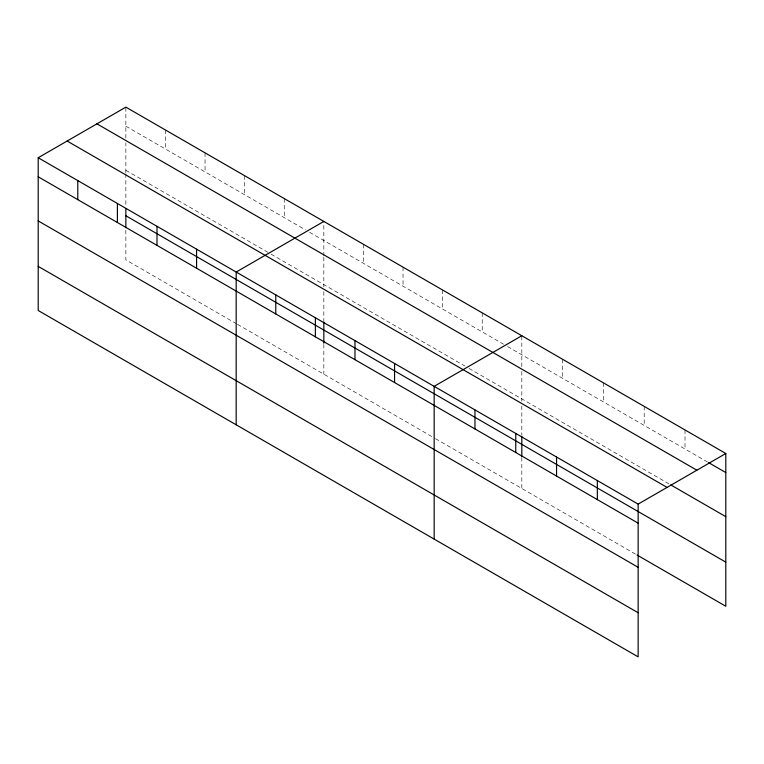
<?xml version="1.0" encoding="UTF-8"?>
<svg xmlns="http://www.w3.org/2000/svg" width="764" height="764" viewBox="0 0 764 764"><rect width="100%" height="100%" fill="white"/><g stroke="black" fill="none" stroke-linecap="round" stroke-linejoin="round"><path stroke-width="0.57" stroke-dasharray="3.82 2.86" d="M125.859 172.635L125.859 142.878M125.859 138.103L125.859 107.132M323.841 257.182L323.841 286.939M323.841 255.988L323.841 221.436M521.822 371.476L521.822 401.243M521.822 366.71L521.822 335.74M125.859 126.175L305.562 229.926M309.621 232.275L503.543 344.23M507.602 346.579L707.445 461.953M125.859 170.305L270.026 253.543M271.039 254.126L464.961 366.08M469.029 368.429L669.703 484.29M236.525 323.783L125.859 259.884L125.859 228.885M237.537 324.366L434.506 438.087M435.518 438.67L636.049 554.444M685.002 429.951L685.002 449.003M644.205 406.4L644.205 425.443M603.407 382.84L603.407 401.893M562.619 359.29L562.619 378.342M521.822 405.904L521.822 435.041M521.822 457.493L521.822 488.492M482.227 312.877L482.227 331.92M442.623 290.014L442.623 309.067M403.029 267.152L403.029 286.204M363.435 244.289L363.435 263.341M323.841 291.6L323.841 320.746M323.841 344.383L323.841 374.188M284.246 198.573L284.246 217.625M244.642 175.71L244.642 194.763M205.048 152.848L205.048 171.9M165.454 129.995L165.454 149.037M125.859 173.8L125.859 206.442"/><path stroke-width="1.15" d="M38.2 157.737L638.141 504.116L638.141 656.868L38.2 310.499L38.2 157.737L125.859 107.132L725.8 453.501L725.8 606.263L637.071 555.036M323.841 221.436L236.181 272.041L236.181 424.803M521.822 335.74L434.162 386.345L434.162 539.107M638.141 504.116L725.8 453.501M708.457 462.545L725.8 472.553M96.932 123.835L696.873 470.204M670.725 484.882L725.8 516.674M67.127 141.034L667.067 487.413M125.859 215.763L725.8 562.142M38.2 176.79L638.141 523.159M38.2 220.911L638.141 567.289M38.2 266.369L638.141 612.747M597.343 480.556L597.343 499.608M556.555 457.006L556.555 476.058M521.822 436.215L521.822 456.299M515.757 433.455L515.757 452.498M474.96 409.896L474.96 428.948M394.568 363.483L394.568 382.535M354.974 340.62L354.974 359.672M323.841 321.911L323.841 343.189M315.37 317.767L315.37 336.809M275.775 294.904L275.775 313.947M196.587 249.179L196.587 268.231M156.992 226.316L156.992 245.368M125.859 208.773L125.859 227.691M117.389 203.463L117.389 222.505M77.794 180.6L77.794 199.643"/></g></svg>
